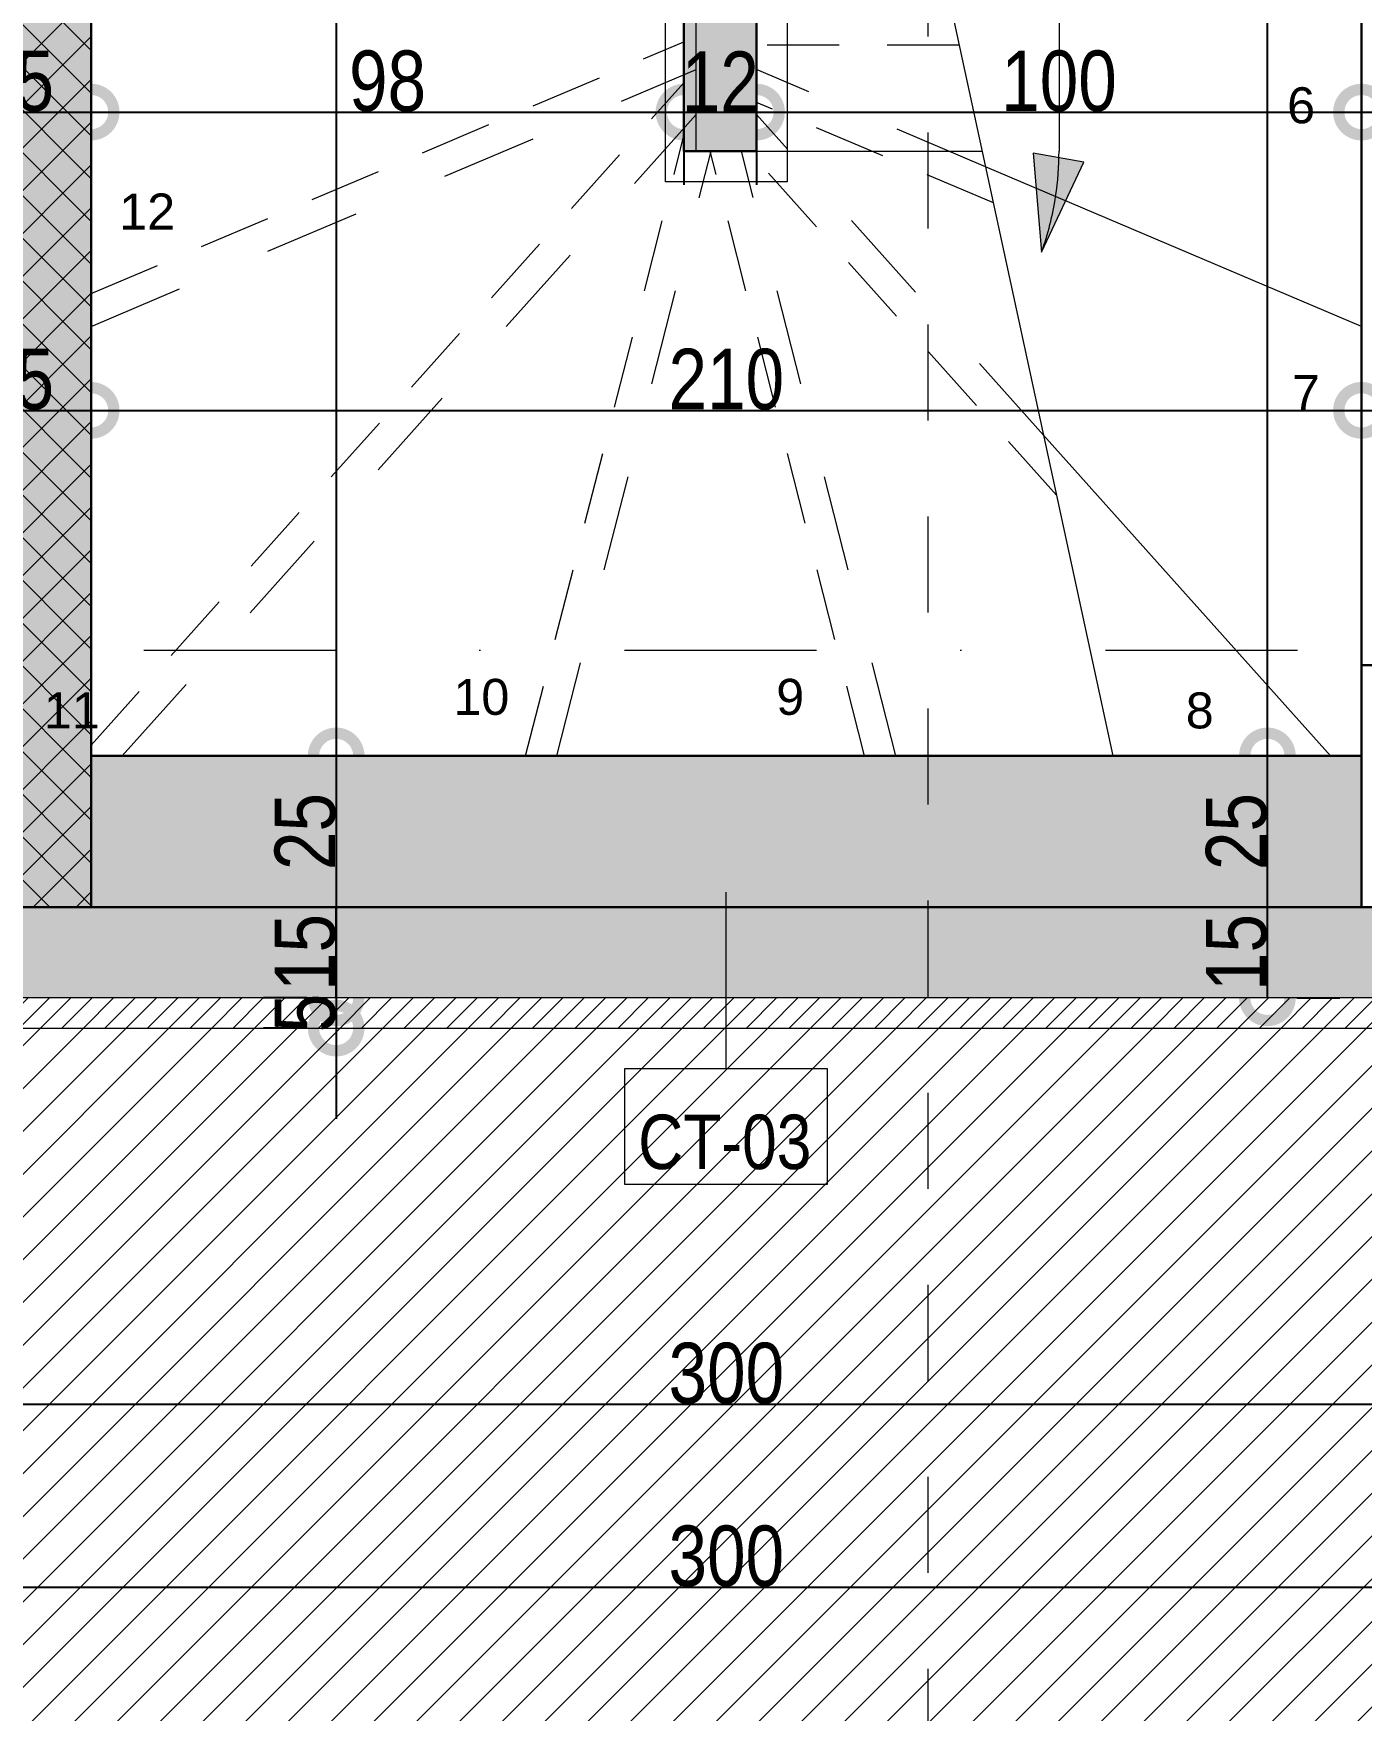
# Model space of a CAD drawing. Header units: centimetres. Extents: x 0 to 25250, y 0 to 2250.
# Drawn here: x 894.4 to 1114, y 301.1 to 578.3 of the extents above; entities that cross this region are included whole.
import ezdxf

# ---------------------------------------------------------------- set-up
doc = ezdxf.new("R2010")
doc.units = ezdxf.units.CM
for name, pattern in [('17-View-1$0$Dash', [31.75, 15.875, -15.875]), ('17-View-1$0$Dash dot', [79.375, 31.75, -23.8125, 0, -23.8125]), ('17-View-1$0$Overhead', [19.84375, 11.90625, -7.9375])]:
    doc.linetypes.add(name, pattern=pattern)
for name, color, linetype, lineweight in [('A-ANNO-DIMS', 7, 'Continuous', 9), ('A-AREA', 7, 'Continuous', 9), ('A-FLOR-HRAL', 7, 'Continuous', 9), ('A-FLOR-HRAL-MBND', 7, 'Continuous', 9), ('A-FLOR-OVHD', 7, '17-View-1$0$Overhead', 9), ('A-FLOR-PATT', 7, 'Continuous', 9), ('A-WALL', 7, 'Continuous', 9), ('A-WALL-FNSH', 7, 'Continuous', 9), ('A-WALL-IDEN', 7, 'Continuous', 9), ('A-WALL-PATT', 7, 'Continuous', 9), ('G-ANNO-SYMB', 7, 'Continuous', 9), ('S-COLS', 7, 'Continuous', 9), ('S-GRID', 7, 'Continuous', 9), ('S-STRS', 7, 'Continuous', 9), ('S-STRS-ANNO', 7, 'Continuous', 9), ('S-STRS-MBND', 7, '17-View-1$0$Dash', 9)]:
    doc.layers.add(name, color=color, linetype=linetype, lineweight=lineweight)
doc.styles.add('17-View-1$0$Arial', font='arial.ttf', dxfattribs={"height": 5.953125})
doc.styles.add('17-View-1$0$Arial Narrow_3', font='ARIALN.TTF', dxfattribs={"height": 10})
doc.styles.add('17-View-1$0$Arial Narrow_5', font='ARIALN.TTF', dxfattribs={"height": 9})
doc.dimstyles.new('17-View-1$0$TEC_DIM', dxfattribs={"dimscale": 30.48, "dimtxt": 10.23431, "dimasz": 0.492126, "dimexe": 0.393701, "dimexo": 0.246063, "dimgap": 0, "dimtad": 1, "dimdec": 0, "dimzin": 0, "dimdsep": 46, "dimtxsty": '17-View-1$0$Arial Narrow_3', "dimblk1": '17-View-1$0$_DotSmall', "dimblk2": '17-View-1$0$_DotSmall', "dimsah": 1, "dimcen": 0.09, "dimazin": 0, "dimtfac": 1, "dimtdec": 4, "dimtix": 1, "dimtmove": 0, "dimatfit": 3, "dimfxl": 1, "dimtvp": 1, "dimtolj": 1, "dimtzin": 0, "dimarcsym": 2})
doc.dimstyles.new('17-View-1$0$TEC_DIM_3', dxfattribs={"dimscale": 30.48, "dimtxt": 10.23431, "dimasz": 0.492126, "dimexe": 0.393701, "dimexo": 0.246063, "dimgap": 0, "dimtad": 1, "dimdec": 0, "dimzin": 0, "dimdsep": 46, "dimtxsty": '17-View-1$0$Arial Narrow_3', "dimblk1": '17-View-1$0$_DotSmall', "dimblk2": '17-View-1$0$_DotSmall', "dimsah": 1, "dimcen": 0.09, "dimazin": 0, "dimtfac": 1, "dimtdec": 4, "dimtix": 1, "dimtmove": 0, "dimatfit": 3, "dimfxl": 1, "dimtvp": 1, "dimtolj": 1, "dimtzin": 0, "dimarcsym": 2})

# ---------------------------------------------------------------- blocks, each defined once
blk = doc.blocks.new('Railing - Railing-2455743-НИВО 0')
at = {"layer": 'A-FLOR-HRAL'}
for p, q in [((819.14, -939.1), (824.22, -939.1)), ((824.22, -939.1), (824.22, -962.59))]:
    blk.add_line(p, q, dxfattribs=at)
at = {"layer": 'A-FLOR-HRAL-MBND'}
for p, q in [((804.06, -939.1), (809.14, -939.1)), ((804.06, -1109.74), (804.06, -939.1)), ((809.14, -1109.74), (809.14, -939.1)), ((824.22, -962.59), (824.22, -1109.74)), ((819.14, -989.51), (819.14, -1109.74)), ((804.06, -1116.67), (804.06, -1109.74)), ((809.14, -1111.59), (809.14, -1109.74)), ((819.14, -1111.59), (809.14, -1111.59)), ((819.14, -1109.74), (819.14, -1111.59)), ((824.22, -1109.74), (824.22, -1116.67)), ((807.53, -1116.67), (804.06, -1116.67)), ((820.76, -1116.67), (807.53, -1116.67)), ((824.22, -1116.67), (820.76, -1116.67))]:
    blk.add_line(p, q, dxfattribs=at)
blk = doc.blocks.new('17-View-1$0$_DotSmall')
at = {"color": 0, "linetype": 'ByBlock', "const_width": 0.5}
blk.add_lwpolyline([(-0.0625, 0, 1), (0.0625, 0, 1)], format="xyb", close=True, dxfattribs=at)
blk = doc.blocks.new('*D2360')
at = {"layer": 'A-ANNO-DIMS', "color": 0, "lineweight": -2, "transparency": 16777216}
for p, q in [((1993.97, 901.4), (1993.97, 279.71)), ((398.97, 406.4), (398.97, 279.71)), ((398.97, 291.71), (1993.97, 291.71))]:
    blk.add_line(p, q, dxfattribs=at)
at = {"layer": 'A-ANNO-DIMS', "color": 0, "lineweight": -2, "transparency": 16777216, "xscale": 15, "yscale": 15, "zscale": 15, "rotation": 180}
blk.add_blockref('17-View-1$0$_DotSmall', (398.97, 291.71), dxfattribs=at)
at = {"layer": 'A-ANNO-DIMS', "color": 0, "lineweight": -2, "transparency": 16777216, "xscale": 15, "yscale": 15, "zscale": 15}
blk.add_blockref('17-View-1$0$_DotSmall', (1993.97, 291.71), dxfattribs=at)
at = {"layer": 'A-ANNO-DIMS', "color": 0, "transparency": 16777216, "insert": (1196.47, 296.81), "char_height": 10, "width": 30.4105, "attachment_point": 5, "style": '17-View-1$0$Arial Narrow_3'}
blk.add_mtext('\\A1;1595', dxfattribs=at)
blk = doc.blocks.new('*D2363')
at = {"layer": 'A-ANNO-DIMS', "color": 0, "lineweight": -2, "transparency": 16777216}
for p, q in [((858.97, 406.4), (858.97, 309.48)), ((1158.97, 406.4), (1158.97, 309.48)), ((858.97, 321.48), (1158.97, 321.48))]:
    blk.add_line(p, q, dxfattribs=at)
at = {"layer": 'A-ANNO-DIMS', "color": 0, "lineweight": -2, "transparency": 16777216, "xscale": 15, "yscale": 15, "zscale": 15, "rotation": 180}
blk.add_blockref('17-View-1$0$_DotSmall', (858.97, 321.48), dxfattribs=at)
at = {"layer": 'A-ANNO-DIMS', "color": 0, "lineweight": -2, "transparency": 16777216, "xscale": 15, "yscale": 15, "zscale": 15}
blk.add_blockref('17-View-1$0$_DotSmall', (1158.97, 321.48), dxfattribs=at)
at = {"layer": 'A-ANNO-DIMS', "color": 0, "transparency": 16777216, "insert": (1008.97, 326.59), "char_height": 10, "width": 22.8079, "attachment_point": 5, "style": '17-View-1$0$Arial Narrow_3'}
blk.add_mtext('\\A1;300', dxfattribs=at)
blk = doc.blocks.new('*D2371')
at = {"layer": 'A-ANNO-DIMS', "color": 0, "lineweight": -2, "transparency": 16777216}
for p, q in [((858.97, 406.4), (858.97, 339.7)), ((1158.97, 406.4), (1158.97, 339.7)), ((858.97, 351.7), (1158.97, 351.7))]:
    blk.add_line(p, q, dxfattribs=at)
at = {"layer": 'A-ANNO-DIMS', "color": 0, "lineweight": -2, "transparency": 16777216, "xscale": 15, "yscale": 15, "zscale": 15, "rotation": 180}
blk.add_blockref('17-View-1$0$_DotSmall', (858.97, 351.7), dxfattribs=at)
at = {"layer": 'A-ANNO-DIMS', "color": 0, "lineweight": -2, "transparency": 16777216, "xscale": 15, "yscale": 15, "zscale": 15}
blk.add_blockref('17-View-1$0$_DotSmall', (1158.97, 351.7), dxfattribs=at)
at = {"layer": 'A-ANNO-DIMS', "color": 0, "transparency": 16777216, "insert": (1008.97, 356.81), "char_height": 10, "width": 22.8079, "attachment_point": 5, "style": '17-View-1$0$Arial Narrow_3'}
blk.add_mtext('\\A1;300', dxfattribs=at)
blk = doc.blocks.new('*D2452')
at = {"layer": 'A-ANNO-DIMS', "color": 0, "lineweight": -2, "transparency": 16777216}
for p, q in [((878.97, 565.34), (903.97, 565.34)), ((878.97, 560.5), (878.97, 553.34)), ((903.97, 560.5), (903.97, 553.34))]:
    blk.add_line(p, q, dxfattribs=at)
at = {"layer": 'A-ANNO-DIMS', "color": 0, "lineweight": -2, "transparency": 16777216, "xscale": 15, "yscale": 15, "zscale": 15, "rotation": 180}
blk.add_blockref('17-View-1$0$_DotSmall', (878.97, 565.34), dxfattribs=at)
at = {"layer": 'A-ANNO-DIMS', "color": 0, "lineweight": -2, "transparency": 16777216, "xscale": 15, "yscale": 15, "zscale": 15}
blk.add_blockref('17-View-1$0$_DotSmall', (903.97, 565.34), dxfattribs=at)
at = {"layer": 'A-ANNO-DIMS', "color": 0, "transparency": 16777216, "insert": (891.47, 570.45), "char_height": 10, "width": 15.2053, "attachment_point": 5, "style": '17-View-1$0$Arial Narrow_3'}
blk.add_mtext('\\A1;25', dxfattribs=at)
blk = doc.blocks.new('*D2453')
at = {"layer": 'A-ANNO-DIMS', "color": 0, "lineweight": -2, "transparency": 16777216}
for p, q in [((903.97, 565.34), (1001.97, 565.34)), ((903.97, 560.5), (903.97, 553.34)), ((1001.97, 560.5), (1001.97, 553.34))]:
    blk.add_line(p, q, dxfattribs=at)
at = {"layer": 'A-ANNO-DIMS', "color": 0, "lineweight": -2, "transparency": 16777216, "xscale": 15, "yscale": 15, "zscale": 15, "rotation": 180}
blk.add_blockref('17-View-1$0$_DotSmall', (903.97, 565.34), dxfattribs=at)
at = {"layer": 'A-ANNO-DIMS', "color": 0, "lineweight": -2, "transparency": 16777216, "xscale": 15, "yscale": 15, "zscale": 15}
blk.add_blockref('17-View-1$0$_DotSmall', (1001.97, 565.34), dxfattribs=at)
at = {"layer": 'A-ANNO-DIMS', "color": 0, "transparency": 16777216, "insert": (952.97, 570.45), "char_height": 10, "width": 15.2053, "attachment_point": 5, "style": '17-View-1$0$Arial Narrow_3'}
blk.add_mtext('\\A1;98', dxfattribs=at)
blk = doc.blocks.new('*D2454')
at = {"layer": 'A-ANNO-DIMS', "color": 0, "lineweight": -2, "transparency": 16777216}
for p, q in [((1001.97, 565.34), (1013.97, 565.34)), ((1001.97, 560.5), (1001.97, 553.34)), ((1013.97, 560.5), (1013.97, 553.34))]:
    blk.add_line(p, q, dxfattribs=at)
at = {"layer": 'A-ANNO-DIMS', "color": 0, "lineweight": -2, "transparency": 16777216, "xscale": 15, "yscale": 15, "zscale": 15, "rotation": 180}
blk.add_blockref('17-View-1$0$_DotSmall', (1001.97, 565.34), dxfattribs=at)
at = {"layer": 'A-ANNO-DIMS', "color": 0, "lineweight": -2, "transparency": 16777216, "xscale": 15, "yscale": 15, "zscale": 15}
blk.add_blockref('17-View-1$0$_DotSmall', (1013.97, 565.34), dxfattribs=at)
at = {"layer": 'A-ANNO-DIMS', "color": 0, "transparency": 16777216, "insert": (1007.97, 570.36), "char_height": 10, "width": 15.2053, "attachment_point": 5, "style": '17-View-1$0$Arial Narrow_3'}
blk.add_mtext('\\A1;12', dxfattribs=at)
blk = doc.blocks.new('*D2455')
at = {"layer": 'A-ANNO-DIMS', "color": 0, "lineweight": -2, "transparency": 16777216}
for p, q in [((1013.97, 565.34), (1113.97, 565.34)), ((1013.97, 560.5), (1013.97, 553.34)), ((1113.97, 560.5), (1113.97, 553.34))]:
    blk.add_line(p, q, dxfattribs=at)
at = {"layer": 'A-ANNO-DIMS', "color": 0, "lineweight": -2, "transparency": 16777216, "xscale": 15, "yscale": 15, "zscale": 15, "rotation": 180}
blk.add_blockref('17-View-1$0$_DotSmall', (1013.97, 565.34), dxfattribs=at)
at = {"layer": 'A-ANNO-DIMS', "color": 0, "lineweight": -2, "transparency": 16777216, "xscale": 15, "yscale": 15, "zscale": 15}
blk.add_blockref('17-View-1$0$_DotSmall', (1113.97, 565.34), dxfattribs=at)
at = {"layer": 'A-ANNO-DIMS', "color": 0, "transparency": 16777216, "insert": (1063.97, 570.45), "char_height": 10, "width": 22.8079, "attachment_point": 5, "style": '17-View-1$0$Arial Narrow_3'}
blk.add_mtext('\\A1;100', dxfattribs=at)
blk = doc.blocks.new('*D2456')
at = {"layer": 'A-ANNO-DIMS', "color": 0, "lineweight": -2, "transparency": 16777216}
for p, q in [((1113.97, 565.34), (1646.97, 565.34)), ((1113.97, 560.5), (1113.97, 553.34)), ((1646.97, 560.5), (1646.97, 553.34))]:
    blk.add_line(p, q, dxfattribs=at)
at = {"layer": 'A-ANNO-DIMS', "color": 0, "lineweight": -2, "transparency": 16777216, "xscale": 15, "yscale": 15, "zscale": 15, "rotation": 180}
blk.add_blockref('17-View-1$0$_DotSmall', (1113.97, 565.34), dxfattribs=at)
at = {"layer": 'A-ANNO-DIMS', "color": 0, "lineweight": -2, "transparency": 16777216, "xscale": 15, "yscale": 15, "zscale": 15}
blk.add_blockref('17-View-1$0$_DotSmall', (1646.97, 565.34), dxfattribs=at)
at = {"layer": 'A-ANNO-DIMS', "color": 0, "transparency": 16777216, "insert": (1380.47, 570.45), "char_height": 10, "width": 22.8079, "attachment_point": 5, "style": '17-View-1$0$Arial Narrow_3'}
blk.add_mtext('\\A1;533', dxfattribs=at)
blk = doc.blocks.new('*D2462')
at = {"layer": 'A-ANNO-DIMS', "color": 0, "lineweight": -2, "transparency": 16777216}
for p, q in [((878.97, 516.03), (903.97, 516.03)), ((878.97, 511.18), (878.97, 504.03)), ((903.97, 511.18), (903.97, 504.03))]:
    blk.add_line(p, q, dxfattribs=at)
at = {"layer": 'A-ANNO-DIMS', "color": 0, "lineweight": -2, "transparency": 16777216, "xscale": 15, "yscale": 15, "zscale": 15, "rotation": 180}
blk.add_blockref('17-View-1$0$_DotSmall', (878.97, 516.03), dxfattribs=at)
at = {"layer": 'A-ANNO-DIMS', "color": 0, "lineweight": -2, "transparency": 16777216, "xscale": 15, "yscale": 15, "zscale": 15}
blk.add_blockref('17-View-1$0$_DotSmall', (903.97, 516.03), dxfattribs=at)
at = {"layer": 'A-ANNO-DIMS', "color": 0, "transparency": 16777216, "insert": (891.47, 521.14), "char_height": 10, "width": 15.2053, "attachment_point": 5, "style": '17-View-1$0$Arial Narrow_3'}
blk.add_mtext('\\A1;25', dxfattribs=at)
blk = doc.blocks.new('*D2463')
at = {"layer": 'A-ANNO-DIMS', "color": 0, "lineweight": -2, "transparency": 16777216}
for p, q in [((903.97, 516.03), (1113.97, 516.03)), ((903.97, 511.18), (903.97, 504.03)), ((1113.97, 511.18), (1113.97, 504.03))]:
    blk.add_line(p, q, dxfattribs=at)
at = {"layer": 'A-ANNO-DIMS', "color": 0, "lineweight": -2, "transparency": 16777216, "xscale": 15, "yscale": 15, "zscale": 15, "rotation": 180}
blk.add_blockref('17-View-1$0$_DotSmall', (903.97, 516.03), dxfattribs=at)
at = {"layer": 'A-ANNO-DIMS', "color": 0, "lineweight": -2, "transparency": 16777216, "xscale": 15, "yscale": 15, "zscale": 15}
blk.add_blockref('17-View-1$0$_DotSmall', (1113.97, 516.03), dxfattribs=at)
at = {"layer": 'A-ANNO-DIMS', "color": 0, "transparency": 16777216, "insert": (1008.97, 521.14), "char_height": 10, "width": 22.8079, "attachment_point": 5, "style": '17-View-1$0$Arial Narrow_3'}
blk.add_mtext('\\A1;210', dxfattribs=at)
blk = doc.blocks.new('*D2464')
at = {"layer": 'A-ANNO-DIMS', "color": 0, "lineweight": -2, "transparency": 16777216}
for p, q in [((1113.97, 516.03), (1138.97, 516.03)), ((1113.97, 511.18), (1113.97, 504.03)), ((1138.97, 511.18), (1138.97, 504.03))]:
    blk.add_line(p, q, dxfattribs=at)
at = {"layer": 'A-ANNO-DIMS', "color": 0, "lineweight": -2, "transparency": 16777216, "xscale": 15, "yscale": 15, "zscale": 15, "rotation": 180}
blk.add_blockref('17-View-1$0$_DotSmall', (1113.97, 516.03), dxfattribs=at)
at = {"layer": 'A-ANNO-DIMS', "color": 0, "lineweight": -2, "transparency": 16777216, "xscale": 15, "yscale": 15, "zscale": 15}
blk.add_blockref('17-View-1$0$_DotSmall', (1138.97, 516.03), dxfattribs=at)
at = {"layer": 'A-ANNO-DIMS', "color": 0, "transparency": 16777216, "insert": (1126.47, 521.14), "char_height": 10, "width": 15.2053, "attachment_point": 5, "style": '17-View-1$0$Arial Narrow_3'}
blk.add_mtext('\\A1;25', dxfattribs=at)
blk = doc.blocks.new('*D2556')
at = {"layer": 'A-ANNO-DIMS', "color": 0, "lineweight": -2, "transparency": 16777216}
for p, q in [((939.63, 719.38), (932.47, 719.38)), ((944.47, 719.38), (944.47, 458.9)), ((939.63, 458.9), (932.47, 458.9))]:
    blk.add_line(p, q, dxfattribs=at)
at = {"layer": 'A-ANNO-DIMS', "color": 0, "lineweight": -2, "transparency": 16777216, "xscale": 15, "yscale": 15, "zscale": 15}
for p, rotation in [((944.47, 719.38), 90), ((944.47, 458.9), 270)]:
    blk.add_blockref('17-View-1$0$_DotSmall', p, dxfattribs=dict(at, rotation=rotation))
at = {"layer": 'A-ANNO-DIMS', "color": 0, "transparency": 16777216, "insert": (939.37, 589.14), "char_height": 10, "width": 22.8079, "attachment_point": 5, "rotation": 90, "style": '17-View-1$0$Arial Narrow_3'}
blk.add_mtext('\\A1;260', dxfattribs=at)
blk = doc.blocks.new('*D2557')
at = {"layer": 'A-ANNO-DIMS', "color": 0, "lineweight": -2, "transparency": 16777216}
for p, q in [((939.63, 458.9), (932.47, 458.9)), ((944.47, 458.9), (944.47, 433.9)), ((939.63, 433.9), (932.47, 433.9))]:
    blk.add_line(p, q, dxfattribs=at)
at = {"layer": 'A-ANNO-DIMS', "color": 0, "lineweight": -2, "transparency": 16777216, "xscale": 15, "yscale": 15, "zscale": 15}
for p, rotation in [((944.47, 458.9), 90), ((944.47, 433.9), 270)]:
    blk.add_blockref('17-View-1$0$_DotSmall', p, dxfattribs=dict(at, rotation=rotation))
at = {"layer": 'A-ANNO-DIMS', "color": 0, "transparency": 16777216, "insert": (939.37, 446.4), "char_height": 10, "width": 15.2053, "attachment_point": 5, "rotation": 90, "style": '17-View-1$0$Arial Narrow_3'}
blk.add_mtext('\\A1;25', dxfattribs=at)
blk = doc.blocks.new('*D2558')
at = {"layer": 'A-ANNO-DIMS', "color": 0, "lineweight": -2, "transparency": 16777216}
for p, q in [((939.63, 433.9), (932.47, 433.9)), ((944.47, 433.9), (944.47, 418.9)), ((939.63, 418.9), (932.47, 418.9))]:
    blk.add_line(p, q, dxfattribs=at)
at = {"layer": 'A-ANNO-DIMS', "color": 0, "lineweight": -2, "transparency": 16777216, "xscale": 15, "yscale": 15, "zscale": 15}
for p, rotation in [((944.47, 433.9), 90), ((944.47, 418.9), 270)]:
    blk.add_blockref('17-View-1$0$_DotSmall', p, dxfattribs=dict(at, rotation=rotation))
at = {"layer": 'A-ANNO-DIMS', "color": 0, "transparency": 16777216, "insert": (939.37, 426.4), "char_height": 10, "width": 15.2053, "attachment_point": 5, "rotation": 90, "style": '17-View-1$0$Arial Narrow_3'}
blk.add_mtext('\\A1;15', dxfattribs=at)
blk = doc.blocks.new('*D2559')
at = {"layer": 'A-ANNO-DIMS', "color": 0, "lineweight": -2, "transparency": 16777216}
for p, q in [((944.47, 418.9), (944.47, 433.9)), ((939.63, 418.9), (932.47, 418.9)), ((944.47, 418.9), (944.47, 413.9)), ((939.63, 413.9), (932.47, 413.9)), ((944.47, 413.9), (944.47, 398.9))]:
    blk.add_line(p, q, dxfattribs=at)
at = {"layer": 'A-ANNO-DIMS', "color": 0, "lineweight": -2, "transparency": 16777216, "xscale": 15, "yscale": 15, "zscale": 15}
for p, rotation in [((944.47, 418.9), 270), ((944.47, 413.9), 90)]:
    blk.add_blockref('17-View-1$0$_DotSmall', p, dxfattribs=dict(at, rotation=rotation))
at = {"layer": 'A-ANNO-DIMS', "color": 0, "transparency": 16777216, "insert": (939.39, 416.4), "char_height": 10, "width": 7.6026, "attachment_point": 5, "rotation": 90, "style": '17-View-1$0$Arial Narrow_3'}
blk.add_mtext('\\A1;5', dxfattribs=at)
blk = doc.blocks.new('*D2598')
at = {"layer": 'A-ANNO-DIMS', "color": 0, "lineweight": -2, "transparency": 16777216}
for p, q in [((1098.42, 418.9), (1098.42, 433.9)), ((1103.27, 433.9), (1110.42, 433.9)), ((1103.27, 418.9), (1110.42, 418.9))]:
    blk.add_line(p, q, dxfattribs=at)
at = {"layer": 'A-ANNO-DIMS', "color": 0, "lineweight": -2, "transparency": 16777216, "xscale": 15, "yscale": 15, "zscale": 15}
for p, rotation in [((1098.42, 433.9), 90), ((1098.42, 418.9), 270)]:
    blk.add_blockref('17-View-1$0$_DotSmall', p, dxfattribs=dict(at, rotation=rotation))
at = {"layer": 'A-ANNO-DIMS', "color": 0, "transparency": 16777216, "insert": (1093.32, 426.4), "char_height": 10, "width": 15.2053, "attachment_point": 5, "rotation": 90, "style": '17-View-1$0$Arial Narrow_3'}
blk.add_mtext('\\A1;15', dxfattribs=at)
blk = doc.blocks.new('*D2599')
at = {"layer": 'A-ANNO-DIMS', "color": 0, "lineweight": -2, "transparency": 16777216}
for p, q in [((1098.42, 433.9), (1098.42, 458.9)), ((1103.27, 458.9), (1110.42, 458.9)), ((1103.27, 433.9), (1110.42, 433.9))]:
    blk.add_line(p, q, dxfattribs=at)
at = {"layer": 'A-ANNO-DIMS', "color": 0, "lineweight": -2, "transparency": 16777216, "xscale": 15, "yscale": 15, "zscale": 15}
for p, rotation in [((1098.42, 458.9), 90), ((1098.42, 433.9), 270)]:
    blk.add_blockref('17-View-1$0$_DotSmall', p, dxfattribs=dict(at, rotation=rotation))
at = {"layer": 'A-ANNO-DIMS', "color": 0, "transparency": 16777216, "insert": (1093.32, 446.4), "char_height": 10, "width": 15.2053, "attachment_point": 5, "rotation": 90, "style": '17-View-1$0$Arial Narrow_3'}
blk.add_mtext('\\A1;25', dxfattribs=at)
blk = doc.blocks.new('*D2600')
at = {"layer": 'A-ANNO-DIMS', "color": 0, "lineweight": -2, "transparency": 16777216}
for p, q in [((1098.42, 458.9), (1098.42, 731.38)), ((1103.27, 731.38), (1110.42, 731.38)), ((1103.27, 458.9), (1110.42, 458.9))]:
    blk.add_line(p, q, dxfattribs=at)
at = {"layer": 'A-ANNO-DIMS', "color": 0, "lineweight": -2, "transparency": 16777216, "xscale": 15, "yscale": 15, "zscale": 15}
for p, rotation in [((1098.42, 731.38), 90), ((1098.42, 458.9), 270)]:
    blk.add_blockref('17-View-1$0$_DotSmall', p, dxfattribs=dict(at, rotation=rotation))
at = {"layer": 'A-ANNO-DIMS', "color": 0, "transparency": 16777216, "insert": (1093.4, 595.14), "char_height": 10, "width": 22.8079, "attachment_point": 5, "rotation": 90, "style": '17-View-1$0$Arial Narrow_3'}
blk.add_mtext('\\A1;272', dxfattribs=at)

msp = doc.modelspace()

# ---------------------------------------------------------------- hatches: boundary and pattern name
at = {"layer": 'A-FLOR-PATT', "true_color": 0xe0ea68}
h = msp.add_hatch(dxfattribs=at)
h.set_pattern_fill('FP1_8', color=61, style=0, pattern_type=2)
h.set_pattern_definition([(45, (-1006133.902, 862055.479), (-3.535533906, 3.535533906), [])])
h.paths.add_polyline_path([(904.21, 232.62), (2216.41, 232.62), (2216.41, 653.9), (1913.97, 653.9), (1913.97, 408.9), (1848.97, 408.9), (1848.97, 413.9), (1839.77, 413.9), (1839.77, 377.3), (1835.97, 377.3), (1835.97, 413.9), (858.97, 413.9), (858.97, 461.76), (458.97, 461.76), (458.97, 413.9), (128.97, 413.9), (128.97, 232.62), (680.22, 232.62)])
at = {"layer": 'A-WALL-PATT', "true_color": 0x808080}
for points in [[(878.97, 488.9), (903.97, 488.9), (903.97, 768.9), (878.97, 768.9), (878.97, 511.9)], [(1001.97, 558.9), (1013.97, 558.9), (1013.97, 731.38), (1001.97, 731.38), (1001.97, 685.9)]]:
    msp.add_hatch(color=8, dxfattribs=at).paths.add_polyline_path(points)
at = {"layer": 'A-WALL-PATT', "lineweight": 5, "true_color": 0x808080}
for points in [[(903.97, 433.9), (903.97, 488.9), (878.97, 488.9), (878.97, 433.9)], [(1113.97, 433.9), (1113.97, 458.9), (903.97, 458.9), (903.97, 433.9), (904.21, 433.9)]]:
    msp.add_hatch(color=8, dxfattribs=at).paths.add_polyline_path(points)
at = {"layer": 'A-WALL-PATT', "lineweight": 5, "true_color": 0xffff80}
msp.add_hatch(color=51, dxfattribs=at).paths.add_polyline_path([(903.97, 418.9), (1138.97, 418.9), (1138.97, 433.9), (878.97, 433.9), (878.97, 418.9)])
at = {"layer": 'A-WALL-PATT', "true_color": 0x787878}
h = msp.add_hatch(dxfattribs=at)
h.set_pattern_fill('FP1_2', color=8, style=0, pattern_type=2)
h.set_pattern_definition([(45, (-1006133.902, 862055.4788), (-1.767766953, 1.767766953), [])])
h.paths.add_polyline_path([(878.97, 413.9), (1153.97, 413.9), (1153.97, 418.9), (863.97, 418.9), (863.97, 413.9)])
at = {"layer": 'S-COLS'}
h = msp.add_hatch(dxfattribs=at)
h.set_pattern_fill('FP1_5', color=256, style=0, pattern_type=2)
h.set_pattern_definition([(45, (-1006133.902, 862055.479), (-3.535533906, 3.535533906), []), (135, (-1006133.902, 862055.479), (-3.535533906, -3.535533906), [])])
h.paths.add_polyline_path([(878.97, 433.9), (903.97, 433.9), (903.97, 768.9), (878.97, 768.9), (878.97, 459.26)])
at = {"layer": 'S-STRS-ANNO'}
msp.add_hatch(color=256, dxfattribs=at).paths.add_polyline_path([(1061.1, 542.19), (1068.06, 557.08), (1059.68, 558.57)])

# ---------------------------------------------------------------- linework, layer by layer
at = {"layer": 'A-AREA'}
msp.add_line((1013.97, 558.9), (1051.26, 558.9), dxfattribs=at)
at = {"layer": 'A-FLOR-OVHD'}
for p, q in [((903.97, 535.35), (1001.97, 576.97)), ((1047.48, 576.38), (1013.97, 576.38)), ((903.97, 460.7), (1001.97, 570.2)), ((1053.12, 550.33), (1013.97, 566.95)), ((975.79, 458.9), (1001.97, 561.48)), ((1031.82, 458.9), (1006.31, 558.9)), ((1063.56, 502.03), (1012.67, 558.9))]:
    msp.add_line(p, q, dxfattribs=at)
at = {"layer": 'A-WALL', "lineweight": 30}
for p, q in [((1113.97, 768.9), (1113.97, 458.9)), ((1013.97, 558.9), (1013.97, 731.38)), ((903.97, 458.9), (903.97, 719.38)), ((1001.97, 719.38), (1001.97, 558.9)), ((1001.97, 558.9), (1013.97, 558.9)), ((1113.97, 458.9), (903.97, 458.9)), ((1138.97, 433.9), (878.97, 433.9))]:
    msp.add_line(p, q, dxfattribs=at)
at = {"layer": 'A-WALL'}
msp.add_line((1153.97, 418.9), (863.97, 418.9), dxfattribs=at)
at = {"layer": 'A-WALL-FNSH'}
msp.add_line((858.97, 413.9), (1158.97, 413.9), dxfattribs=at)
at = {"layer": 'A-WALL-IDEN'}
msp.add_line((1008.89, 436.4), (1008.89, 407.22), dxfattribs=at)
at = {"layer": 'A-WALL-IDEN', "flags": 128}
msp.add_lwpolyline([(992.17, 407.22), (1025.62, 407.22), (1025.62, 388.02), (992.17, 388.02)], close=True, dxfattribs=at)
at = {"layer": 'G-ANNO-SYMB', "linetype": '17-View-1$0$Dash', "lineweight": 18}
msp.add_line((1042.26, 1958.97), (1042.26, 221.56), dxfattribs=at)
at = {"layer": 'S-COLS', "lineweight": 30}
for p, q in [((903.97, 433.9), (903.97, 768.9)), ((1138.97, 473.9), (1113.97, 473.9)), ((1113.97, 473.9), (1113.97, 433.9)), ((878.97, 433.9), (903.97, 433.9)), ((1113.97, 433.9), (1138.97, 433.9))]:
    msp.add_line(p, q, dxfattribs=at)
at = {"layer": 'S-GRID', "color": 1, "linetype": '17-View-1$0$Dash dot', "lineweight": 18, "true_color": 0xff0000}
msp.add_line((276.88, 476.4), (2035.81, 476.4), dxfattribs=at)
at = {"layer": 'S-STRS'}
for p, q in [((1113.97, 529.91), (1051.82, 556.31)), ((1113.97, 529.91), (1051.82, 556.31)), ((1108.87, 458.9), (1061.42, 511.92)), ((1108.87, 458.9), (1061.42, 511.92))]:
    msp.add_line(p, q, dxfattribs=at)
at = {"layer": 'S-STRS-ANNO'}
for p, q in [((1063.97, 581.38), (1063.97, 558.9)), ((1068.06, 557.08), (1059.68, 558.57)), ((1059.68, 558.57), (1061.1, 542.19)), ((1061.1, 542.19), (1068.06, 557.08))]:
    msp.add_line(p, q, dxfattribs=at)
for start, end in [(351.3674, 0), (340.4859, 351.3674)]:
    msp.add_arc((1013.97, 558.9), 50, start, end, dxfattribs=at)
at = {"layer": 'S-STRS-MBND'}
for p, q in [((903.97, 458.9), (903.97, 731.38)), ((1003.97, 558.9), (1003.97, 731.38)), ((1013.97, 574.36), (1013.97, 558.9)), ((903.97, 529.91), (1003.97, 572.38)), ((903.97, 529.91), (1003.97, 572.38)), ((1051.82, 556.31), (1013.97, 572.38)), ((1051.82, 556.31), (1013.97, 572.38)), ((909.07, 458.9), (1003.97, 564.94)), ((909.07, 458.9), (1003.97, 564.94)), ((1061.42, 511.92), (1013.97, 564.94)), ((1061.42, 511.92), (1013.97, 564.94)), ((980.95, 458.9), (1006.47, 558.9)), ((980.95, 458.9), (1006.47, 558.9)), ((1013.97, 558.9), (1003.97, 558.9)), ((1036.98, 458.9), (1011.47, 558.9)), ((1036.98, 458.9), (1011.47, 558.9)), ((1052.49, 458.9), (903.97, 458.9))]:
    msp.add_line(p, q, dxfattribs=at)
at = {"layer": 'S-STRS-MBND', "linetype": 'Continuous'}
msp.add_line((1044.75, 589.03), (1072.89, 458.9), dxfattribs=at)

# ---------------------------------------------------------------- block references
at = {"layer": 'A-FLOR-HRAL-MBND'}
msp.add_blockref('Railing - Railing-2455743-НИВО 0', (194.83, 1670.48), dxfattribs=at)

# ---------------------------------------------------------------- texts
at = {"layer": 'A-WALL-IDEN', "insert": (1008.72, 395.03), "char_height": 9, "width": 28.45, "attachment_point": 5, "line_spacing_factor": 0.949189, "style": '17-View-1$0$Arial Narrow_5'}
msp.add_mtext('\\pt25.00002,50.00004,74.99997,99.99999,125.00001,150.00003,174.99996,199.99998,225,250.00002,275.00004,299.99997,324.99999,350.00001,375.00003,399.99996,424.99998,450,475.00002,500.00004,524.99997,549.99999,575.00001,600.00003,624.99996,649.99998,675,700.00002,725.00004,749.99997,774.99999,800.00001;{\\fArial Narrow|b0|i0|c204|p34;СТ}-03', dxfattribs=at)
at = {"layer": 'S-STRS-ANNO', "attachment_point": 1, "line_spacing_factor": 0.941778, "style": '17-View-1$0$Arial'}
for s, insert, char_height, width in [('\\fArial|b0|i0|c204|p34|;6', (1101.68, 569.44), 5.9531, 5.4944), ('12', (908.6, 551.88), 5.953, 10.9888), ('\\fArial|b0|i0|c204|p34|;7', (1102.48, 521.88), 5.9531, 5.4944), ('10', (963.85, 471.64), 5.953, 10.9888), ('\\fArial|b0|i0|c204|p34|;9', (1017.22, 471.64), 5.9531, 5.4944), ('11', (896.16, 469.4), 5.953, 10.9888), ('\\fArial|b0|i0|c204|p34|;8', (1084.92, 469.4), 5.9531, 5.4944)]:
    msp.add_mtext(s, dxfattribs=dict(at, insert=insert, char_height=char_height, width=width))

# ---------------------------------------------------------------- dimensions: what is measured, and where the dimension line sits
at = {"layer": 'A-ANNO-DIMS'}
for base, p1, p2, override, picture, middle in [((1993.97, 291.71), (398.97, 413.9), (1993.97, 908.9), {"dimpost": '<>', "dimfxl": 1670.04491}, '*D2360', (1196.47, 296.81)), ((903.97, 565.34), (878.97, 568), (903.97, 568), {"dimpost": '<>', "dimfxl": 25}, '*D2452', (891.47, 570.45)), ((1001.97, 565.34), (903.97, 568), (1001.97, 568), {"dimpost": '<>', "dimfxl": 98}, '*D2453', (952.97, 570.45)), ((1013.97, 565.34), (1001.97, 568), (1013.97, 568), {"dimpost": '<>', "dimfxl": 12}, '*D2454', (1007.97, 570.36)), ((1113.97, 565.34), (1013.97, 568), (1113.97, 568), {"dimpost": '<>', "dimfxl": 100}, '*D2455', (1063.97, 570.45)), ((1646.97, 565.34), (1113.97, 568), (1646.97, 568), {"dimpost": '<>', "dimfxl": 533}, '*D2456', (1380.47, 570.45)), ((903.97, 516.03), (878.97, 518.68), (903.97, 518.68), {"dimpost": '<>', "dimfxl": 25}, '*D2462', (891.47, 521.14)), ((1113.97, 516.03), (903.97, 518.68), (1113.97, 518.68), {"dimpost": '<>', "dimfxl": 210}, '*D2463', (1008.97, 521.14)), ((1138.97, 516.03), (1113.97, 518.68), (1138.97, 518.68), {"dimpost": '<>', "dimfxl": 25}, '*D2464', (1126.47, 521.14)), ((1158.97, 321.48), (858.97, 413.9), (1158.97, 413.9), {"dimpost": '<>', "dimfxl": 300}, '*D2363', (1008.97, 326.59)), ((1158.97, 351.7), (858.97, 413.9), (1158.97, 413.9), {"dimpost": '<>', "dimfxl": 300}, '*D2371', (1008.97, 356.81))]:
    dim = msp.add_linear_dim(base=base, p1=p1, p2=p2, dimstyle='17-View-1$0$TEC_DIM', override=override, dxfattribs=at)
    dim.commit()
    dim.dimension.update_dxf_attribs({"geometry": picture, "text_midpoint": middle})
for base, p1, p2, dimstyle, override, picture, middle in [((1098.42, 731.38), (1095.77, 458.9), (1095.77, 731.38), '17-View-1$0$TEC_DIM_3', {"dimpost": '<>', "dimfxl": 272.489732}, '*D2600', (1093.4, 595.14)), ((944.47, 458.9), (947.13, 719.38), (947.13, 458.9), '17-View-1$0$TEC_DIM', {"dimpost": '<>', "dimfxl": 260.489732}, '*D2556', (939.37, 589.14)), ((944.47, 433.9), (947.13, 458.9), (947.13, 433.9), '17-View-1$0$TEC_DIM', {"dimpost": '<>', "dimfxl": 25}, '*D2557', (939.37, 446.4)), ((1098.42, 458.9), (1095.77, 433.9), (1095.77, 458.9), '17-View-1$0$TEC_DIM_3', {"dimpost": '<>', "dimfxl": 25}, '*D2599', (1093.32, 446.4)), ((944.47, 418.9), (947.13, 433.9), (947.13, 418.9), '17-View-1$0$TEC_DIM', {"dimpost": '<>', "dimfxl": 15}, '*D2558', (939.37, 426.4)), ((1098.42, 433.9), (1095.77, 418.9), (1095.77, 433.9), '17-View-1$0$TEC_DIM_3', {"dimpost": '<>', "dimfxl": 15}, '*D2598', (1093.32, 426.4)), ((944.47, 413.9), (947.13, 418.9), (947.13, 413.9), '17-View-1$0$TEC_DIM', {"dimpost": '<>', "dimfxl": 5}, '*D2559', (939.39, 416.4))]:
    dim = msp.add_linear_dim(base=base, p1=p1, p2=p2, angle=90, dimstyle=dimstyle, override=override, dxfattribs=at)
    dim.commit()
    dim.dimension.update_dxf_attribs({"geometry": picture, "text_midpoint": middle})

doc.saveas('drawing.dxf')
